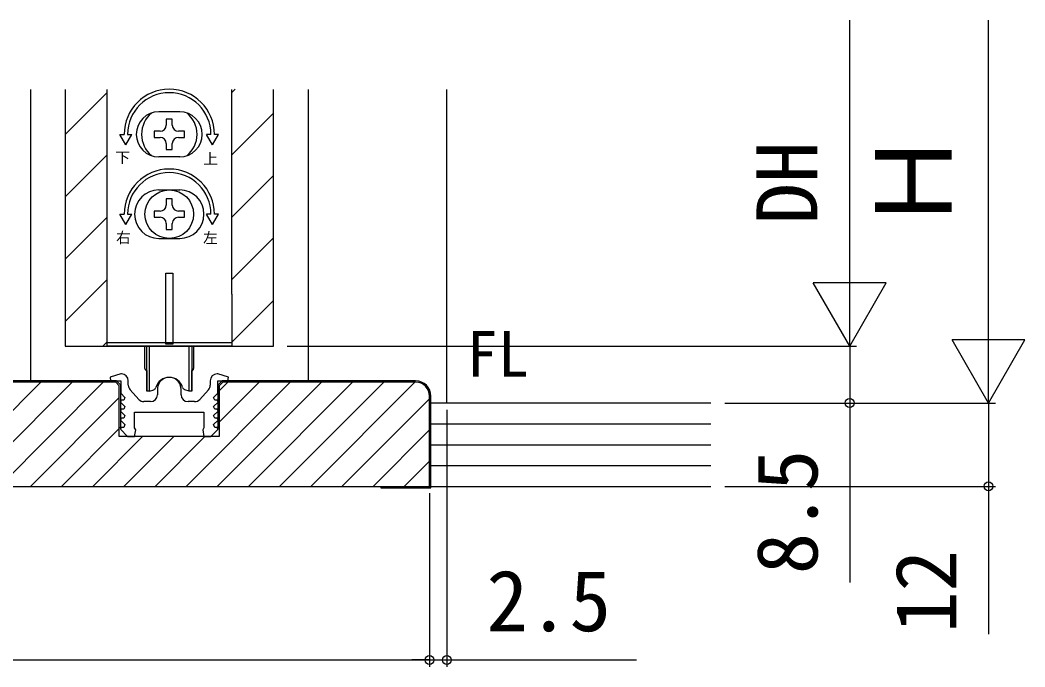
# Model space of a CAD drawing. Units: millimetres, scale not verified. Extents: x -525 to 525, y -783 to 779.
# Drawn here: x 163.9 to 308.7, y 128.7 to 221.8 of the extents above; entities that cross this region are included whole.
import ezdxf
from ezdxf.enums import TextEntityAlignment as Align

# ---------------------------------------------------------------- set-up
doc = ezdxf.new("R2010")
doc.units = ezdxf.units.MM
doc.header["$LTSCALE"] = 4
for name, color, linetype in [('0-2_USER1', 3, 'Continuous'), ('0-3_YKK_11', 7, 'Continuous'), ('0-5_YKK_12', 2, 'Continuous'), ('0-6_YKK_13', 4, 'Continuous'), ('0-8_YKK_D', 6, 'Continuous'), ('0-A_YSS_K', 3, 'Continuous'), ('0-B_YSS_KE', 3, 'Continuous')]:
    doc.layers.add(name, color=color, linetype=linetype)
doc.styles.add('ＭＳ ゴシック', font='')
doc.styles.get('ＭＳ ゴシック').set_extended_font_data('MS Gothic')

msp = doc.modelspace()

# ---------------------------------------------------------------- linework, layer by layer
at = {"layer": '0-3_YKK_11'}
for p, q in [((179.46, 169.281), (179.46, 169.897)), ((191.26, 169.897), (191.26, 169.281)), ((180.962, 167.228), (179.716, 168.612)), ((183.66, 168.697), (183.66, 167.897)), ((187.06, 167.897), (187.06, 168.697)), ((191.003, 168.612), (189.758, 167.228)), ((182.66, 166.897), (181.705, 166.897)), ((189.014, 166.897), (188.06, 166.897))]:
    msp.add_line(p, q, dxfattribs=at)
for points in [[(178.46, 170.897), (178.36, 170.897), (176.827, 170.406), (176.907, 169.897), (178.36, 169.897), (178.36, 168.096), (178.971, 167.485), (178.81, 167.097), (178.448, 167.097), (178.334, 166.822), (178.971, 166.185), (178.81, 165.797), (178.448, 165.797), (178.334, 165.522), (178.971, 164.885), (178.81, 164.497), (178.448, 164.497), (178.334, 164.222), (178.971, 163.585), (178.81, 163.197), (178.447, 163.197), (178.334, 162.923), (179.36, 161.897), (180.36, 161.897), (180.547, 162.861), (180.36, 163.139), (180.36, 165.397)], [(180.36, 165.397), (190.36, 165.397), (190.36, 163.139), (190.172, 162.861), (190.36, 161.897), (191.36, 161.897), (192.385, 162.923), (192.272, 163.197), (191.909, 163.197), (191.748, 163.585), (192.385, 164.222), (192.272, 164.497), (191.909, 164.497), (191.748, 164.885), (192.385, 165.522), (192.272, 165.797), (191.909, 165.797), (191.748, 166.185), (192.385, 166.822), (192.272, 167.097), (191.909, 167.097), (191.748, 167.485), (192.36, 168.096), (192.36, 169.897), (193.813, 169.897), (193.892, 170.406), (192.36, 170.897), (192.26, 170.897)]]:
    msp.add_lwpolyline(points, dxfattribs=at)
for centre, radius, start, end in [((178.46, 169.897), 1, 0.00001, 89.99999), ((192.26, 169.897), 1, 90.00001, 179.99999), ((185.36, 168.697), 1.7, 359.99999, 180.00001), ((180.46, 169.281), 1, 180.00001, 221.98721), ((190.26, 169.281), 1, 318.01279, 359.99999), ((181.705, 167.897), 1, 221.98723, 270.00001), ((182.66, 167.897), 1, 270.00001, 359.99999), ((188.06, 167.897), 1, 180.00001, 269.99999), ((189.014, 167.897), 1, 269.99999, 318.01277)]:
    msp.add_arc(centre, radius, start, end, dxfattribs=at)
at = {"layer": '0-5_YKK_12'}
for p, q in [((165.36, 211.863), (165.36, 169.697)), ((170.36, 211.866), (170.36, 174.897)), ((194.36, 211.408), (194.849, 211.897)), ((205.36, 211.863), (205.36, 169.697)), ((225.36, 166.694), (225.36, 211.863)), ((170.36, 205.369), (176.36, 211.369)), ((194.36, 202.428), (200.36, 208.428)), ((170.36, 196.388), (176.36, 202.388)), ((194.36, 193.448), (200.36, 199.448)), ((170.36, 187.408), (176.36, 193.408)), ((194.36, 184.467), (200.36, 190.467)), ((170.36, 178.428), (176.36, 184.428)), ((194.36, 175.487), (200.36, 181.487)), ((175.809, 174.897), (176.36, 175.448))]:
    msp.add_line(p, q, dxfattribs=at)
msp.add_lwpolyline([(170.36, 174.897), (200.36, 174.897), (200.36, 211.866)], dxfattribs=at)
at = {"layer": '0-6_YKK_13'}
for p, q in [((176.36, 211.866), (176.36, 182.397)), ((194.36, 182.397), (194.36, 211.866)), ((186.86, 208.647), (183.86, 208.647)), ((184.92, 207.597), (184.92, 206.717)), ((185.8, 207.597), (184.92, 207.597)), ((185.8, 206.717), (185.8, 207.597)), ((184.04, 205.837), (183.16, 205.837)), ((183.16, 205.837), (183.16, 204.957)), ((187.56, 205.837), (186.68, 205.837)), ((187.56, 204.957), (187.56, 205.837)), ((178.244, 205.397), (178.86, 205.397)), ((179.11, 203.897), (178.244, 205.397)), ((179.11, 203.897), (179.976, 205.397)), ((179.36, 205.397), (179.976, 205.397)), ((183.16, 204.957), (184.04, 204.957)), ((186.68, 204.957), (187.56, 204.957)), ((191.36, 205.397), (190.744, 205.397)), ((191.61, 203.897), (190.744, 205.397)), ((184.92, 204.077), (184.92, 203.197)), ((184.92, 203.197), (185.8, 203.197)), ((185.8, 203.197), (185.8, 204.077)), ((186.86, 202.147), (183.86, 202.147)), ((183.86, 197.397), (186.86, 197.397)), ((184.92, 196.097), (184.92, 195.217)), ((185.8, 196.097), (184.92, 196.097)), ((185.8, 195.217), (185.8, 196.097)), ((184.04, 194.337), (183.16, 194.337)), ((183.16, 194.337), (183.16, 193.457)), ((187.56, 194.337), (186.68, 194.337)), ((187.56, 193.457), (187.56, 194.337)), ((178.244, 193.897), (178.86, 193.897)), ((179.11, 192.397), (178.244, 193.897)), ((179.11, 192.397), (179.976, 193.897)), ((179.36, 193.897), (179.976, 193.897)), ((183.16, 193.457), (184.04, 193.457)), ((186.68, 193.457), (187.56, 193.457)), ((191.61, 192.397), (190.744, 193.897)), ((191.36, 193.897), (190.744, 193.897)), ((191.61, 192.397), (192.476, 193.897)), ((192.476, 193.897), (191.86, 193.897)), ((184.92, 192.577), (184.92, 191.697)), ((184.92, 191.697), (185.8, 191.697)), ((185.8, 191.697), (185.8, 192.577)), ((183.86, 190.397), (186.86, 190.397)), ((184.86, 185.397), (185.86, 185.397)), ((184.86, 175.197), (184.86, 185.397)), ((185.86, 185.397), (185.86, 175.197)), ((176.36, 182.397), (176.36, 174.897)), ((176.36, 175.397), (194.36, 175.397)), ((181.86, 171.649), (181.86, 174.897)), ((182.11, 168.397), (182.11, 174.897)), ((182.51, 168.397), (182.51, 174.897)), ((185.86, 175.197), (184.86, 175.197)), ((188.21, 168.397), (188.21, 174.897)), ((188.86, 174.897), (188.86, 171.649)), ((182.108, 171.353), (182.11, 171.353)), ((182.11, 171.397), (182.11, 168.397)), ((188.61, 168.397), (188.61, 171.397)), ((188.61, 171.353), (188.612, 171.353)), ((182.51, 168.397), (182.11, 168.397)), ((182.51, 168.397), (183.129, 168.623)), ((188.21, 168.397), (187.59, 168.623))]:
    msp.add_line(p, q, dxfattribs=at)
for points in [[(191.61, 203.897), (192.476, 205.397), (191.86, 205.397)], [(194.36, 182.397), (194.36, 174.897), (176.36, 174.897)], [(188.61, 174.897), (188.61, 168.397), (188.21, 168.397)]]:
    msp.add_lwpolyline(points, dxfattribs=at)
msp.add_circle((185.36, 193.897), 3.5, dxfattribs=at)
for centre, radius, start, end in [((185.36, 205.397), 6.5, 0, 180), ((185.36, 205.397), 6, 0, 180), ((183.86, 205.397), 3.25, 90, 270), ((186.86, 205.397), 3.25, 270, 90), ((185.36, 205.397), 4, 129.83844, 230.16156), ((185.36, 205.397), 4, 309.83844, 50.16156), ((184.04, 206.717), 0.88, 270, 0), ((186.68, 206.717), 0.88, 180, 270), ((184.04, 204.077), 0.88, 0, 90), ((186.68, 204.077), 0.88, 90, 180), ((185.36, 193.897), 6.5, 0, 180), ((185.36, 193.897), 6, 0, 180), ((183.86, 193.897), 3.5, 90, 270), ((186.86, 193.897), 3.5, 270, 90), ((184.04, 195.217), 0.88, 270, 0), ((186.68, 195.217), 0.88, 180, 270), ((184.04, 192.577), 0.88, 0, 90), ((186.68, 192.577), 0.88, 90, 180), ((182.16, 171.649), 0.3, 180, 260), ((188.56, 171.649), 0.3, 280, 0), ((185.36, 168.397), 2, 16.15012, 163.84988), ((182.958, 169.093), 0.5, 290, 343.84988), ((187.761, 169.093), 0.5, 196.15012, 250)]:
    msp.add_arc(centre, radius, start, end, dxfattribs=at)
at = {"layer": '0-8_YKK_D'}
for p, q in [((283.409, 185.397), (283.409, 221.848)), ((303.409, 177.197), (303.409, 221.848)), ((283.409, 174.897), (283.409, 193.084)), ((283.409, 174.897), (278.159, 183.99)), ((288.659, 183.99), (278.159, 183.99)), ((283.409, 174.897), (288.659, 183.99)), ((303.409, 166.697), (303.409, 184.884)), ((303.409, 166.697), (298.159, 175.79)), ((308.659, 175.79), (298.159, 175.79)), ((303.409, 166.697), (308.659, 175.79)), ((202.36, 174.897), (284.409, 174.897)), ((253.909, 174.897), (284.409, 174.897)), ((265.409, 166.697), (304.409, 166.697)), ((265.409, 166.697), (284.409, 166.697)), ((265.409, 166.697), (304.409, 166.697)), ((225.36, 165.697), (225.36, 128.697)), ((222.86, 153.697), (222.86, 128.697)), ((222.86, 153.694), (222.86, 128.697)), ((265.409, 154.697), (304.409, 154.697)), ((71.86, 129.697), (222.86, 129.697)), ((222.86, 129.697), (220.31, 129.697)), ((222.86, 129.697), (225.36, 129.697)), ((225.36, 129.697), (252.687, 129.697))]:
    msp.add_line(p, q, dxfattribs=at)
for points in [[(283.409, 174.897), (283.409, 166.697), (283.409, 140.852)], [(303.409, 166.697), (303.409, 154.697), (303.409, 133.42)]]:
    msp.add_lwpolyline(points, dxfattribs=at)
for centre in [(283.409, 166.697), (303.409, 154.697), (222.86, 129.697), (222.86, 129.697), (225.36, 129.697)]:
    msp.add_circle(centre, 0.637, dxfattribs=at)
at = {"layer": '0-A_YSS_K'}
for p, q in [((151.873, 154.697), (166.873, 169.697)), ((156.363, 154.697), (171.363, 169.697)), ((160.853, 154.697), (175.853, 169.697)), ((187.794, 154.697), (202.794, 169.697)), ((192.284, 154.697), (207.284, 169.697)), ((192.56, 168.443), (193.814, 169.697)), ((192.56, 163.953), (198.304, 169.697)), ((196.774, 154.697), (211.774, 169.697)), ((201.264, 154.697), (216.264, 169.697)), ((205.754, 154.697), (220.754, 169.697)), ((165.343, 154.697), (178.16, 167.513)), ((210.245, 154.697), (222.86, 167.312)), ((263.409, 166.697), (222.86, 166.697)), ((222.86, 163.697), (263.409, 163.697)), ((169.833, 154.697), (178.16, 163.023)), ((214.735, 154.697), (222.86, 162.822)), ((174.324, 154.697), (181.524, 161.897)), ((178.814, 154.697), (186.014, 161.897)), ((183.304, 154.697), (190.504, 161.897)), ((222.86, 160.697), (263.409, 160.697)), ((219.225, 154.697), (222.86, 158.332)), ((222.86, 157.697), (263.409, 157.697)), ((49.439, 154.697), (263.409, 154.697))]:
    msp.add_line(p, q, dxfattribs=at)
at = {"layer": '0-B_YSS_KE'}
for points in [[(192.56, 161.897), (178.16, 161.897), (178.16, 169.197), (177.66, 169.697), (155.06, 169.697), (154.56, 169.197), (154.56, 161.897), (140.16, 161.897), (140.16, 169.197), (139.66, 169.697), (117.06, 169.697), (116.56, 169.197), (116.56, 161.897), (102.16, 161.897), (102.16, 169.197), (101.66, 169.697), (73.86, 169.697)], [(178.16, 163.197), (178.36, 163.197), (178.36, 169.28), (177.742, 169.897), (154.977, 169.897), (154.36, 169.28), (154.36, 163.197), (154.56, 163.197)], [(220.86, 169.897), (192.977, 169.897), (192.36, 169.28), (192.36, 163.197), (192.56, 163.197)], [(220.86, 169.697), (193.06, 169.697), (192.56, 169.197), (192.56, 161.897)], [(71.86, 167.697), (71.86, 154.697), (222.86, 154.697), (222.86, 167.697)], [(215.86, 154.697), (215.86, 154.497), (223.06, 154.497), (223.06, 167.697)]]:
    msp.add_lwpolyline(points, dxfattribs=at)
for radius in [2.2, 2]:
    msp.add_arc((220.86, 167.697), radius, 0, 90, dxfattribs=at)

# ---------------------------------------------------------------- texts
at = {"layer": '0-2_USER1', "style": 'ＭＳ ゴシック'}
msp.add_text('FL', height=6.598, dxfattribs=at).set_placement((228.208, 168.513), align=Align.BOTTOM_LEFT)
at = {"layer": '0-6_YKK_13', "style": 'ＭＳ ゴシック'}
for s, p in [('下', (177.574, 200.803)), ('上', (190.248, 200.634)), ('右', (177.682, 189.279)), ('左', (190.224, 189.243))]:
    msp.add_text(s, height=1.558, dxfattribs=at).set_placement(p, align=Align.BOTTOM_LEFT)
at = {"layer": '0-8_YKK_D', "style": 'ＭＳ ゴシック'}
for s, height, p in [('DH', 8.798, (281.409, 192.407)), ('Ｈ', 11, (301.409, 191.17)), ('8.5', 8.798, (281.409, 142.034)), ('12', 8.798, (301.409, 133.579))]:
    msp.add_text(s, height=height, rotation=90, dxfattribs=at).set_placement(p, align=Align.BOTTOM_LEFT)
msp.add_text('2.5', height=8.798, dxfattribs=at).set_placement((231.073, 131.197), align=Align.BOTTOM_LEFT)

doc.saveas('drawing.dxf')
